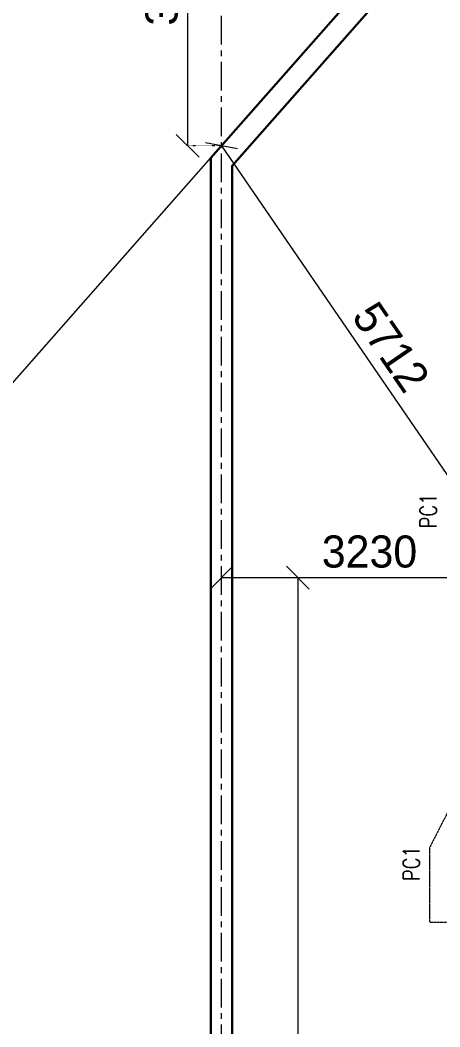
# Model space of a CAD drawing. Header units: metres. Extents: x 5205117 to 5948571, y 646915 to 1143748.
# Drawn here: x 5506460 to 5511041, y 835849 to 846828 of the extents above; entities that cross this region are included whole.
import ezdxf

# ---------------------------------------------------------------- set-up
doc = ezdxf.new("R2010")
doc.units = ezdxf.units.M
doc.header["$MEASUREMENT"] = 0
doc.header["$PDMODE"] = 35
doc.header["$PDSIZE"] = 10
for name, pattern in [('CENTER', [2, 1.25, -0.25, 0.25, -0.25]), ('DASHED', [0.75, 0.5, -0.25]), ('DOT2', [0.125, 0, -0.125]), ('HIDDEN', [0.375, 0.25, -0.125])]:
    doc.linetypes.add(name, pattern=pattern)
doc.layers.get('0').update_dxf_attribs({"color": 1, "linetype": 'DASHED', "lineweight": 30})
for name, color, linetype, lineweight in [('A-Center line', 1, 'CENTER', 9), ('dim start point', 10, 'Continuous', 0), ('plot 5', 7, 'Continuous', 30), ('road', 7, 'Continuous', 9), ('S-FOUND-EXCAVATION', 253, 'HIDDEN', 0), ('S-TEXT COL.', 1, 'Continuous', 0)]:
    doc.layers.add(name, color=color, linetype=linetype, lineweight=lineweight)
doc.styles.add('SETU 1', font='romans.shx', dxfattribs={"width": 0.8})
doc.styles.get("Standard").update_dxf_attribs({"font": 'GOTHIC.TTF'})
doc.dimstyles.get("Standard").update_dxf_attribs({"dimtxt": 2, "dimasz": 1, "dimexe": 0, "dimexo": 0, "dimgap": 0.1, "dimtad": 1, "dimdsep": 46, "dimtxsty": 'Standard', "dimblk": 'OBLIQUE', "dimcen": 0.1, "dimclrd": 256, "dimclre": 256, "dimclrt": 256, "dimadec": 0, "dimazin": 0, "dimtfac": 1, "dimtofl": 0, "dimtmove": 1, "dimatfit": 2, "dimldrblk": 'OPEN90', "dimfxl": 1, "dimtolj": 1, "dimtzin": 0, "dimlwd": -1, "dimlwe": -1, "dimarcsym": 0})

# ---------------------------------------------------------------- blocks, each defined once
blk = doc.blocks.new('_Oblique')
at = {"color": 0, "linetype": 'ByBlock', "lineweight": -2}
blk.add_line((-0.5, -0.5), (0.5, 0.5), dxfattribs=at)
blk = doc.blocks.new('*D871')
at = {"layer": 'Defpoints', "color": 0, "ltscale": 5, "transparency": 16777216}
for p in [(5508657.938475575, 845457.6901482726), (5511888.018435446, 840746.9202748378), (5511888.018435446, 840746.9202748385)]:
    blk.add_point(p, dxfattribs=at)
at = {"layer": 'dim start point', "linetype": 'DOT2', "ltscale": 5, "transparency": 16777216}
for p, q in [((5508657.938475575, 845457.6901482726), (5508657.938475577, 845457.6901482736)), ((5511888.018435446, 840746.9202748378), (5511888.018435446, 840746.9202748385))]:
    blk.add_line(p, q, dxfattribs=at)
at = {"layer": 'dim start point', "color": 1, "ltscale": 5, "transparency": 16777216}
blk.add_line((5508657.938475577, 845457.6901482736), (5511888.018435446, 840746.9202748385), dxfattribs=at)
at = {"layer": 'dim start point', "color": 1, "ltscale": 5, "transparency": 16777216, "xscale": 250, "yscale": 250, "zscale": 250}
for p, rotation in [((5508657.938475577, 845457.6901482736), 124.4376471141329), ((5511888.018435446, 840746.9202748385), 304.4376471141329)]:
    blk.add_blockref('_Oblique', p, dxfattribs=dict(at, rotation=rotation))
at = {"layer": 'dim start point', "color": 1, "ltscale": 5, "transparency": 16777216, "insert": (5510507.043178828, 843262.7986749199), "char_height": 350, "attachment_point": 5, "rotation": 304.4376471141329}
blk.add_mtext('\\A1;5712', dxfattribs=at)
blk = doc.blocks.new('_Open90')
at = {"color": 0, "linetype": 'ByBlock', "lineweight": -2}
for p, q in [((-0.5, 0.5), (0, 0)), ((0, 0), (-1, 0)), ((0, 0), (-0.5, -0.5))]:
    blk.add_line(p, q, dxfattribs=at)
blk = doc.blocks.new('*D878')
at = {"layer": 'Defpoints', "color": 0, "ltscale": 5, "transparency": 16777216}
for p in [(5508657.938475575, 840746.9202748385), (5508657.938475575, 840713.920186802), (5511888.018435445, 840713.920186802)]:
    blk.add_point(p, dxfattribs=at)
at = {"layer": 'dim start point', "linetype": 'DOT2', "ltscale": 5, "transparency": 16777216}
for p, q in [((5508657.938475575, 840713.920186802), (5508657.938475575, 840746.9202748385)), ((5511888.018435445, 840713.920186802), (5511888.018435445, 840746.9202748385))]:
    blk.add_line(p, q, dxfattribs=at)
at = {"layer": 'dim start point', "color": 1, "ltscale": 5, "transparency": 16777216}
blk.add_line((5511888.018435445, 840746.9202748385), (5508657.938475575, 840746.9202748385), dxfattribs=at)
at = {"layer": 'dim start point', "color": 1, "ltscale": 5, "transparency": 16777216, "xscale": 250, "yscale": 250, "zscale": 250, "rotation": 180}
blk.add_blockref('_Oblique', (5508657.938475575, 840746.9202748385), dxfattribs=at)
at = {"layer": 'dim start point', "color": 1, "ltscale": 5, "transparency": 16777216, "xscale": 250, "yscale": 250, "zscale": 250}
blk.add_blockref('_Oblique', (5511888.018435445, 840746.9202748385), dxfattribs=at)
at = {"layer": 'dim start point', "color": 1, "ltscale": 5, "transparency": 16777216, "insert": (5510272.97845551, 841030.7238098488), "char_height": 350, "attachment_point": 5}
blk.add_mtext('\\A1;3230', dxfattribs=at)
blk = doc.blocks.new('*D880')
at = {"layer": 'Defpoints', "color": 0, "ltscale": 5, "transparency": 16777216}
for p in [(5508289.028116987, 849118.7551401635), (5508657.938475577, 849118.7551401635), (5508657.938475577, 845457.6901482729)]:
    blk.add_point(p, dxfattribs=at)
at = {"layer": 'dim start point', "linetype": 'DOT2', "ltscale": 5, "transparency": 16777216}
for p, q in [((5508657.938475577, 849118.7551401635), (5508289.028116987, 849118.7551401635)), ((5508657.938475577, 845457.6901482729), (5508289.028116987, 845457.6901482729))]:
    blk.add_line(p, q, dxfattribs=at)
at = {"layer": 'dim start point', "color": 1, "ltscale": 5, "transparency": 16777216}
blk.add_line((5508289.028116987, 845457.6901482729), (5508289.028116987, 849118.7551401635), dxfattribs=at)
at = {"layer": 'dim start point', "color": 1, "ltscale": 5, "transparency": 16777216, "xscale": 250, "yscale": 250, "zscale": 250}
for p, rotation in [((5508289.028116987, 849118.7551401635), 90), ((5508289.028116987, 845457.6901482729), 270)]:
    blk.add_blockref('_Oblique', p, dxfattribs=dict(at, rotation=rotation))
at = {"layer": 'dim start point', "color": 1, "ltscale": 5, "transparency": 16777216, "insert": (5508005.224581976, 847288.2226442164), "char_height": 350, "attachment_point": 5, "rotation": 90}
blk.add_mtext('\\A1;3661', dxfattribs=at)
blk = doc.blocks.new('*D889')
at = {"layer": 'Defpoints', "color": 0, "ltscale": 5, "transparency": 16777216}
for p in [(5509722.462602435, 840746.9202748392), (5509490.564627538, 819106.9202748392), (5509722.462602435, 819106.9202748392)]:
    blk.add_point(p, dxfattribs=at)
at = {"layer": 'dim start point', "linetype": 'DOT2', "ltscale": 5, "transparency": 16777216}
for p, q in [((5509722.462602435, 840746.9202748392), (5509490.564627538, 840746.9202748392)), ((5509722.462602435, 819106.9202748392), (5509490.564627538, 819106.9202748392))]:
    blk.add_line(p, q, dxfattribs=at)
at = {"layer": 'dim start point', "color": 1, "ltscale": 5, "transparency": 16777216}
blk.add_line((5509490.564627538, 840746.9202748392), (5509490.564627538, 819106.9202748392), dxfattribs=at)
at = {"layer": 'dim start point', "color": 1, "ltscale": 5, "transparency": 16777216, "xscale": 250, "yscale": 250, "zscale": 250}
for p, rotation in [((5509490.564627538, 840746.9202748392), 90), ((5509490.564627538, 819106.9202748392), 270)]:
    blk.add_blockref('_Oblique', p, dxfattribs=dict(at, rotation=rotation))
at = {"layer": 'dim start point', "color": 1, "ltscale": 5, "transparency": 16777216, "insert": (5509206.761092527, 829926.9202748373), "char_height": 350, "attachment_point": 5, "rotation": 90}
blk.add_mtext('\\A1;21640', dxfattribs=at)

msp = doc.modelspace()

# ---------------------------------------------------------------- linework, layer by layer
at = {"layer": 'A-Center line', "ltscale": 250}
msp.add_line((5508657.938475575, 795061.0810966654), (5508657.938475575, 849789.0100000104), dxfattribs=at)
at = {"layer": 'plot 5'}
msp.add_lwpolyline([(5511626.58573338, 848822.2786762554), (5508543.093195881, 845327.5274590094), (5508543.093195881, 796010.266908868), (5528658.018435445, 796010.266908868), (5528658.018435445, 804046.5669088204), (5528428.018435445, 804046.5669088204), (5528428.327875103, 796240.2669088681), (5508773.093194928, 796240.2669088681), (5508773.093194928, 845240.3904164869), (5511799.099719014, 848670.0600571472), (5511626.587573018, 848822.2807612258)], dxfattribs=at)
at = {"layer": 'road', "ltscale": 0.5}
msp.add_line((5477733.335776296, 810408.7153580028), (5508543.093195881, 845327.5274590094), dxfattribs=at)
at = {"layer": 'S-FOUND-EXCAVATION'}
msp.add_lwpolyline([(5513078.018422777, 836991.920200239), (5513078.018422777, 837802.3304457322), (5512395.723533635, 839141.9202002392), (5511610.313340347, 839141.9202002392), (5510928.018422776, 837802.3304471358), (5510928.018422776, 836991.920200239)], close=True, dxfattribs=at)

# ---------------------------------------------------------------- texts
at = {"layer": 'S-TEXT COL.', "color": 7, "style": 'SETU 1', "width": 0.8}
for p in [(5511003.887252975, 841283.5194704051), (5510818.887314906, 837437.5604189674)]:
    msp.add_text('PC1', height=180, rotation=90, dxfattribs=at).set_placement(p)

# ---------------------------------------------------------------- dimensions: what is measured, and where the dimension line sits
at = {"layer": 'dim start point', "color": 12, "ltscale": 5}
for base, p1, p2, picture, middle in [((5508289.028116987, 849118.7551401635), (5508657.938475575, 845457.6901482726), (5508657.938475575, 849118.755140163), '*D880', (5508005.224581976, 847288.2226442164)), ((5509490.564627538, 819106.9202748392), (5509722.462602432, 840746.9202748385), (5509722.462602432, 819106.9202748385), '*D889', (5509206.761092527, 829926.9202748373))]:
    dim = msp.add_linear_dim(base=base, p1=p1, p2=p2, angle=90, dimstyle='Standard', override={"dimtxt": 350, "dimasz": 250, "dimgap": 100, "dimdec": 0, "dimclrd": 1, "dimclrt": 1, "dimtdec": 0, "dimfxl": 0.1}, dxfattribs=at)
    dim.commit()
    dim.dimension.update_dxf_attribs({"geometry": picture, "text_midpoint": middle})
dim = msp.add_aligned_dim(p1=(5508657.938475575, 845457.6901482727), p2=(5511888.018435445, 840746.9202748378), distance=1.162887599976954e-09, dimstyle='Standard', override={"dimtxt": 350, "dimasz": 250, "dimgap": 100, "dimdec": 0, "dimclrd": 1, "dimclrt": 1, "dimtdec": 0, "dimfxl": 0.1}, dxfattribs=at)
dim.commit()
dim.dimension.update_dxf_attribs({"geometry": '*D871', "text_midpoint": (5510507.043178828, 843262.7986749199)})
dim = msp.add_linear_dim(base=(5508657.938475575, 840746.9202748385), p1=(5511888.018435445, 840713.920186802), p2=(5508657.938475575, 840713.920186802), dimstyle='Standard', override={"dimtxt": 350, "dimasz": 250, "dimgap": 100, "dimdec": 0, "dimclrd": 1, "dimclrt": 1, "dimtdec": 0, "dimfxl": 0.1}, dxfattribs=at)
dim.commit()
dim.dimension.update_dxf_attribs({"geometry": '*D878', "text_midpoint": (5510272.97845551, 841030.7238098488)})

doc.saveas('drawing.dxf')
